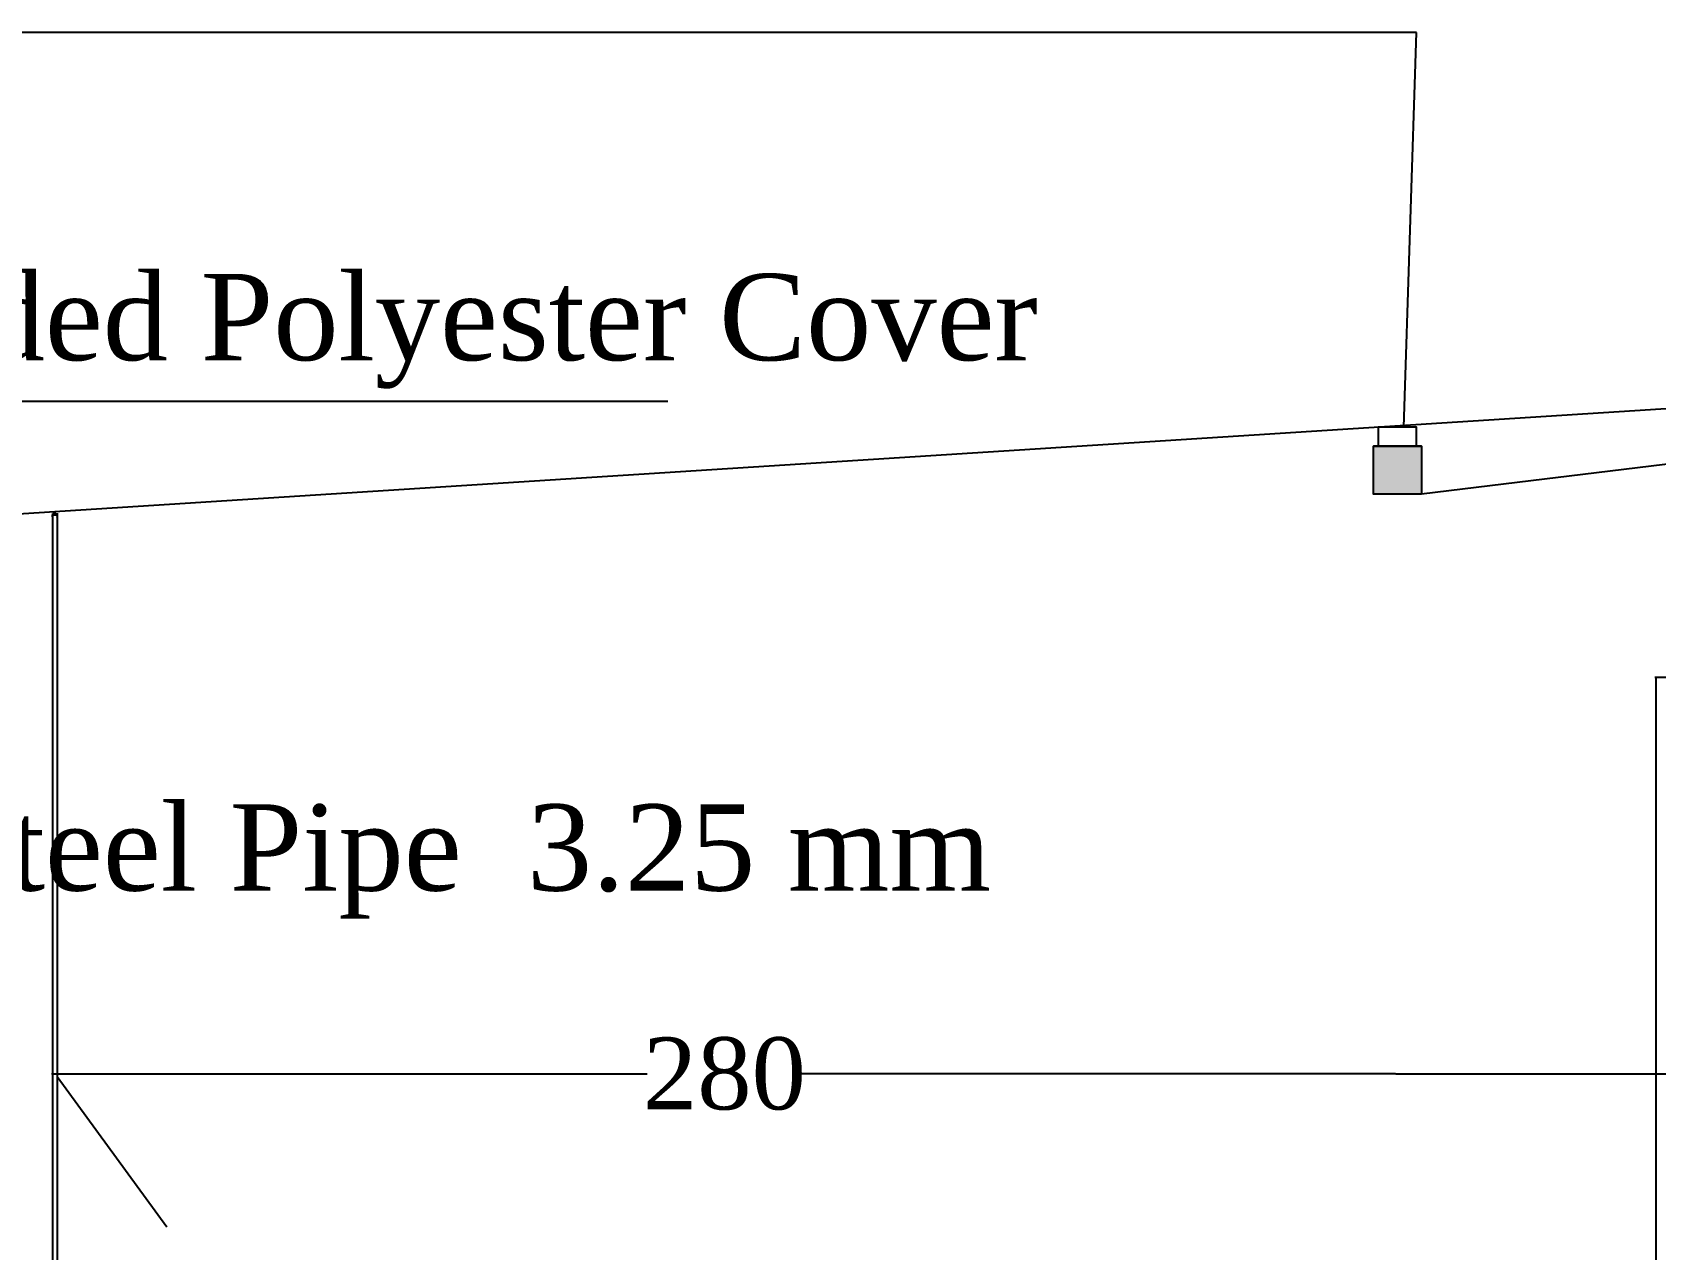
# Model space of a CAD drawing. Header units: centimetres. Extents: x 19229 to 51025, y 9487 to 24710.
# Drawn here: x 25664.7 to 26002.8, y 11009.7 to 11263.3 of the extents above; entities that cross this region are included whole.
import ezdxf

# ---------------------------------------------------------------- set-up
doc = ezdxf.new("R2010")
doc.units = ezdxf.units.CM
doc.layers.get('0').update_dxf_attribs({"linetype": 'CONTINUOUS'})
doc.layers.get('DEFPOINTS').update_dxf_attribs({"linetype": 'CONTINUOUS'})
doc.styles.add('style2', font='times.ttf', dxfattribs={"height": 15})
doc.styles.add('style3', font='times.ttf', dxfattribs={"height": 25})
doc.dimstyles.get("Standard").update_dxf_attribs({"dimtxt": 15, "dimasz": 0.18, "dimexe": 0.18, "dimexo": 0.0625, "dimgap": 0.09, "dimtad": 0, "dimdec": 0, "dimzin": 0, "dimdsep": 46, "dimtxsty": 'style2', "dimcen": 0.09, "dimadec": 0, "dimazin": 0, "dimtfac": 1, "dimtdec": 0, "dimtofl": 0, "dimtmove": 0, "dimatfit": 3, "dimfxl": 1, "dimtolj": 1, "dimtzin": 0, "dimarcsym": 0})

# ---------------------------------------------------------------- blocks, each defined once
blk = doc.blocks.new('*D54')
at = {"color": 0, "lineweight": -2, "ltscale": 20}
for p, q in [((26016.8, 11128.91), (26002.67, 11128.91)), ((26002.85, 11128.73), (26002.85, 10943.36)), ((26002.85, 10829.09), (26002.85, 10911.65)), ((25972.68, 10828.91), (26003.03, 10828.91))]:
    blk.add_line(p, q, dxfattribs=at)
at = {"color": 0, "ltscale": 20}
for points in [[(26002.82, 11128.73), (26002.88, 11128.73), (26002.85, 11128.91)], [(26002.82, 10829.09), (26002.88, 10829.09), (26002.85, 10828.91)]]:
    blk.add_solid(points, dxfattribs=at)
at = {"layer": 'DEFPOINTS', "color": 0, "ltscale": 20}
for p in [(26002.85, 11128.91), (26016.86, 11128.91), (25972.62, 10828.91)]:
    blk.add_point(p, dxfattribs=at)
at = {"color": 0, "ltscale": 20, "insert": (26002.85, 10927.51), "char_height": 15, "attachment_point": 5, "rotation": 90, "style": 'style2'}
blk.add_mtext('\\A1;300', dxfattribs=at)
blk = doc.blocks.new('*D64')
at = {"color": 0, "lineweight": -2, "ltscale": 20}
for p, q in [((25948.85, 11046.41), (25948.85, 11046.11)), ((25949.03, 11046.29), (26042.78, 11046.29)), ((26168.67, 11046.29), (26074.91, 11046.29)), ((26168.85, 11046.29), (26168.85, 11046.47))]:
    blk.add_line(p, q, dxfattribs=at)
at = {"color": 0, "ltscale": 20}
for points in [[(25949.03, 11046.32), (25949.03, 11046.26), (25948.85, 11046.29)], [(26168.67, 11046.32), (26168.67, 11046.26), (26168.85, 11046.29)]]:
    blk.add_solid(points, dxfattribs=at)
at = {"layer": 'DEFPOINTS', "color": 0, "ltscale": 20}
for p in [(25948.85, 11046.47), (25948.85, 11046.29), (26168.85, 11046.23)]:
    blk.add_point(p, dxfattribs=at)
at = {"color": 0, "ltscale": 20, "insert": (26058.85, 11046.29), "char_height": 15, "attachment_point": 5, "style": 'style2'}
blk.add_mtext('\\A1;220', dxfattribs=at)
blk = doc.blocks.new('*D65')
at = {"color": 0, "lineweight": -2, "ltscale": 20}
for p, q in [((25668.83, 11046.17), (25668.83, 11046.47)), ((25669.01, 11046.29), (25792.77, 11046.29)), ((25948.67, 11046.29), (25824.91, 11046.29)), ((25948.85, 11046.17), (25948.85, 11046.47))]:
    blk.add_line(p, q, dxfattribs=at)
at = {"color": 0, "ltscale": 20}
for points in [[(25669.01, 11046.32), (25669.01, 11046.26), (25668.83, 11046.29)], [(25948.67, 11046.32), (25948.67, 11046.26), (25948.85, 11046.29)]]:
    blk.add_solid(points, dxfattribs=at)
at = {"layer": 'DEFPOINTS', "color": 0, "ltscale": 20}
for p in [(25668.83, 11046.29), (25668.83, 11046.11), (25948.85, 11046.11)]:
    blk.add_point(p, dxfattribs=at)
at = {"color": 0, "ltscale": 20, "insert": (25808.84, 11046.29), "char_height": 15, "attachment_point": 5, "style": 'style2'}
blk.add_mtext('\\A1;280', dxfattribs=at)

msp = doc.modelspace()

# ---------------------------------------------------------------- hatches: boundary and pattern name
at = {"ltscale": 20}
h = msp.add_hatch(color=7, dxfattribs=at)
h.dxf.hatch_style = 1
h.paths.add_polyline_path([(25944.04, 11177.11), (25954.04, 11177.11), (25954.04, 11167.11), (25944.04, 11167.11)])
h = msp.add_hatch(color=7, dxfattribs=at)
h.dxf.hatch_style = 1
h.paths.add_polyline_path([(25669.9, 11162.55, -0.125851), (25669.83, 11162.28), (25669.83, 11162.55), (25668.79, 11162.55, -1)])

# ---------------------------------------------------------------- linework, layer by layer
at = {"color": 7, "ltscale": 20}
for p, q in [((25953.04, 11263.33), (25647.37, 11263.33)), ((25950.37, 11181.11), (25953.04, 11263.33)), ((26418.15, 11223.51), (25954.04, 11167.11)), ((25659.58, 11162.91), (26161.35, 11194.91)), ((25590.83, 11186.47), (25797.06, 11186.47)), ((25954.04, 11177.11), (25944.04, 11177.11)), ((25669.83, 11045.79), (25692.67, 11014.41))]:
    msp.add_line(p, q, dxfattribs=at)
at = {"color": 7}
for p, q in [((25668.83, 11163.11), (25668.83, 10828.91)), ((25669.83, 11163.13), (25669.83, 10845.41))]:
    msp.add_line(p, q, dxfattribs=at)
at = {"color": 7, "ltscale": 20}
for points in [[(25945.04, 11177.11), (25953.04, 11177.11), (25953.04, 11181.11), (25945.04, 11181.11)], [(25954.04, 11167.11), (25944.04, 11167.11), (25944.04, 11177.11), (25954.04, 11177.11)]]:
    msp.add_lwpolyline(points, close=True, dxfattribs=at)
msp.add_arc((25669.35, 11162.55), 0.555, 331.308, 202.5471, dxfattribs=at)

# ---------------------------------------------------------------- texts
at = {"color": 7, "style": 'style3'}
for s, p in [('Extended Polyester Cover ', (25590.27, 11195.03)), ('Ring of 1" Galvanized Steel Pipe  3.25 mm', (25393.42, 11084.5))]:
    msp.add_text(s, height=18, dxfattribs=at).set_placement(p)

# ---------------------------------------------------------------- dimensions: what is measured, and where the dimension line sits
at = {"color": 7, "ltscale": 20}
dim = msp.add_linear_dim(base=(26002.85, 11128.91), p1=(25972.62, 10828.91), p2=(26016.86, 11128.91), angle=90, dimstyle='Standard', dxfattribs=at)
dim.commit()
dim.dimension.update_dxf_attribs({"geometry": '*D54', "text_midpoint": (26002.85, 10927.51), "dimtype": 160})
dim = msp.add_linear_dim(base=(25668.83, 11046.29), p1=(25948.85, 11046.11), p2=(25668.83, 11046.11), dimstyle='Standard', dxfattribs=at)
dim.commit()
dim.dimension.update_dxf_attribs({"geometry": '*D65', "text_midpoint": (25808.84, 11046.29)})
dim = msp.add_linear_dim(base=(25948.85, 11046.29), p1=(26168.85, 11046.23), p2=(25948.85, 11046.47), dimstyle='Standard', override={"dimtmove": 1}, dxfattribs=at)
dim.commit()
dim.dimension.update_dxf_attribs({"geometry": '*D64', "text_midpoint": (26058.85, 11046.29)})

doc.saveas('drawing.dxf')
